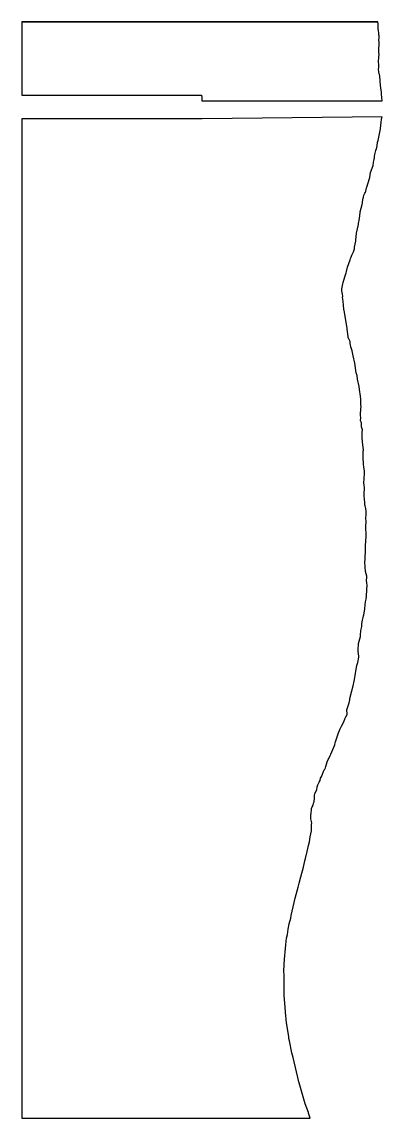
# Model space of a CAD drawing. Extents: x -56 to 4, y -92 to 91.
import ezdxf

# ---------------------------------------------------------------- set-up
doc = ezdxf.new("R2010")
doc.units = 0
doc.layers.add('1_3000', color=7, linetype='CONTINUOUS')

msp = doc.modelspace()

# ---------------------------------------------------------------- linework, layer by layer
at = {"layer": '1_3000', "color": 5}
for points in [[(3.366, 91.25101), (-56.17, 91.25201), (3.366, 91.25101)], [(3.116, 91.25001), (-56.17, 91.25001), (-56.17, 78.996), (-26.093, 78.996), (-26.067, 78.61501), (-26.045, 78.422), (-26.045, 78.04201), (4.107, 78.04201), (4.09, 78.596), (4.026, 79.15701), (4.008, 79.50301), (3.978, 79.855), (3.845, 80.596), (3.791, 81.34), (3.774, 81.46101), (3.728, 82.202), (3.568, 82.908), (3.524, 83.35201), (3.555, 83.608), (3.544, 83.87), (3.55, 84.178), (3.53, 84.519), (3.537, 84.857), (3.549, 85.08601), (3.577, 85.343), (3.604, 85.859), (3.592, 86.12501), (3.592, 86.47301), (3.6, 87.746), (3.607, 87.88901), (3.583, 88.244), (3.599, 88.589), (3.599, 88.93401), (3.583, 89.078), (3.572, 89.42001), (3.513, 89.76701), (3.431, 90.14001), (3.429, 90.207), (3.457, 90.52701), (3.441, 90.858), (3.396, 91.245), (3.116, 91.25001)], [(-56.107, 91.255), (3.341, 91.255), (-56.107, 91.255)], [(-56.107, 91.255), (3.342, 91.255), (-56.107, 91.255)], [(-56.104, 91.25401), (3.345, 91.25401), (-56.104, 91.25401)], [(-56.099, 91.25201), (3.357, 91.25201), (-56.099, 91.25201)], [(-56.17, 74.478), (-56.17, -92.11401), (-7.899, -92.11401), (-8.191, -91.26601), (-8.214, -91.18201), (-8.737, -89.748), (-9.777, -86.243), (-9.832, -86.03101), (-10.782, -81.96101), (-10.966, -81.208), (-11.383, -79.21101), (-11.476, -78.816), (-11.505, -78.48), (-11.88, -76.192), (-12.06, -74.40501), (-12.133, -73.56001), (-12.257, -71.594), (-12.301, -70.30701), (-12.293, -70.104), (-12.291, -69.357), (-12.298, -68.263), (-12.313, -67.499), (-12.2, -65.553), (-12.077, -63.723), (-12.022, -63.139), (-11.86, -62.041), (-11.725, -61.42), (-11.625, -60.526), (-11.445, -59.635), (-11.186, -58.654), (-11.1, -58.207), (-10.418, -55.326), (-9.937, -53.494), (-9.767, -52.796), (-9.469, -51.76), (-9.064, -50.165), (-8.807, -49.075), (-8.703, -48.684), (-8.427, -47.504), (-8.229, -46.544), (-8.026, -45.894), (-7.905, -45.079), (-7.708, -44.086), (-7.683, -42.988), (-7.659, -42.717), (-7.828, -42.031), (-7.827, -41.314), (-7.778, -41.22), (-7.784, -41.124), (-7.7, -40.534), (-7.692, -40.34), (-7.591, -40.042), (-7.41, -39.794), (-7.376, -39.412), (-7.252, -39.236), (-7.273, -39.058), (-7.218, -38.748), (-7.202, -38.458), (-7.202, -38.072), (-7.123, -37.89), (-6.828, -37.14), (-6.76, -36.709), (-6.639, -36.394), (-6.422, -35.924), (-6.272, -35.648), (-6.203, -35.279), (-5.982, -34.896), (-5.968, -34.847), (-5.56, -33.886), (-5.509, -33.785), (-5.461, -33.735), (-5.366, -33.529), (-5.33, -33.278), (-5.055, -32.533), (-4.9, -32.157), (-4.819, -31.939), (-4.605, -31.486), (-4.441, -31.22), (-3.779, -29.699), (-3.756, -29.369), (-3.725, -29.311), (-3.702, -29.182), (-3.176, -27.654), (-3.007, -27.257), (-2.917, -26.954), (-2.86, -26.872), (-2.685, -26.577), (-2.352, -25.93), (-2.13, -25.4), (-2.12, -25.345), (-1.934, -24.979), (-1.755, -24.586), (-1.74, -24.526), (-1.778, -23.822), (-1.37, -22.654), (-1.295, -22.121), (-1.307, -21.996), (-1.299, -21.923), (-0.945, -20.629), (-0.903, -20.503), (-0.846, -20.218), (-0.741, -19.806), (-0.577, -19.033), (-0.514, -18.774), (-0.412, -18.083), (-0.16, -16.671), (-0.097, -16.398), (0.035, -15.91), (0.223, -14.984), (0.229, -14.945), (0.174, -14.332), (0.1, -14.205), (0.115, -13.838), (0.182, -12.705), (0.491, -11.57), (0.481, -11.454), (0.505, -11.042), (0.546, -10.844), (0.582, -10.54), (0.709, -9.878), (0.707, -9.815), (0.74, -9.623), (0.724, -9.408), (0.807, -8.796), (0.947, -8.372), (1.004, -8.1), (1.056, -7.908), (1.242, -6.993), (1.267, -6.196), (1.36, -5.768), (1.443, -5.309), (1.496, -4.802), (1.503, -4.611), (1.583, -3.971), (1.575, -3.592), (1.59, -3.051), (1.547, -2.529), (1.478, -2.268), (1.478, -2.146), (1.545, -1.76), (1.563, -1.571), (1.558, -1.463), (1.313, -0.653), (1.212, 0.87), (1.268, 1.368), (1.309, 3.01), (1.351, 3.661), (1.473, 5.178), (1.449, 5.761), (1.398, 6.34), (1.393, 6.708), (1.417, 6.947), (1.419, 7.073), (1.45, 7.45), (1.441, 7.753), (1.405, 8.181), (1.452, 8.859), (1.454, 9.359), (1.419, 9.842), (1.271, 10.29), (1.234, 10.485), (1.229, 10.856), (1.097, 11.991), (1.101, 12.09), (1.09, 12.286), (1.171, 13.24), (1.089, 13.806), (1.076, 14.094), (1.118, 14.851), (1.182, 15.796), (1.174, 16.175), (1.064, 16.762), (1.006, 17.318), (0.941, 18.405), (0.923, 19.163), (0.972, 19.432), (0.975, 19.613), (0.808, 20.984), (0.783, 21.712), (0.77, 21.825), (0.774, 21.881), (0.765, 21.994), (0.765, 22.605), (0.81, 23.018), (0.717, 23.347), (0.716, 23.403), (0.693, 23.457), (0.69, 24.213), (0.513, 24.551), (0.556, 25.014), (0.493, 25.469), (0.522, 25.914), (0.567, 26.17), (0.562, 26.525), (0.584, 26.895), (0.564, 27.208), (0.559, 27.656), (0.538, 27.813), (0.549, 28.124), (0.446, 29.113), (0.392, 29.318), (0.259, 30.265), (-0.026, 31.466), (-0.071, 32.096), (-0.243, 32.58), (-0.464, 34.17), (-0.75, 35.412), (-0.903, 36.244), (-1.125, 36.922), (-1.163, 37.219), (-1.212, 37.354), (-1.252, 37.781), (-1.524, 38.349), (-1.552, 38.433), (-1.586, 38.612), (-1.743, 39.885), (-1.739, 39.954), (-2.19, 42.705), (-2.304, 43.201), (-2.404, 44.548), (-2.496, 45.193), (-2.471, 45.352), (-2.502, 45.723), (-2.633, 46.26), (-2.607, 46.631), (-2.448, 47.432), (-2.38, 47.638), (-2.105, 48.612), (-1.881, 49.294), (-1.85, 49.479), (-1.66, 50.234), (-1.227, 51.434), (-1.148, 51.704), (-1.069, 51.91), (-0.932, 52.251), (-0.646, 52.79), (-0.522, 53.303), (-0.478, 53.496), (-0.48, 53.569), (-0.295, 54.597), (-0.284, 54.76), (-0.145, 55.928), (-0.028, 56.66), (0.139, 57.387), (0.173, 57.622), (0.208, 57.746), (0.263, 58.107), (0.323, 58.377), (0.46, 59.378), (0.47, 59.499), (0.757, 60.737), (0.834, 60.996), (0.847, 61.177), (0.932, 61.749), (0.987, 61.924), (1.061, 62.27), (1.221, 62.608), (1.319, 62.771), (1.404, 62.958), (1.529, 63.501), (1.565, 63.621), (1.59, 63.759), (1.734, 64.18201), (2.077, 65.244), (2.181, 66.05801), (2.607, 67.264), (2.671, 67.803), (2.76, 68.26601), (2.833, 68.512), (2.858, 68.76501), (2.918, 69.08801), (3.022, 69.507), (3.074, 69.76601), (3.208, 70.25201), (3.277, 70.535), (3.368, 71.12), (3.466, 71.43201), (3.677, 72.51601), (3.748, 72.801), (3.802, 73.067), (3.846, 73.37701), (3.942, 74.521), (4.023, 74.87601), (4.084, 75.275), (4.113, 75.40501), (-26.007, 75.04), (-56.17, 75.04), (-56.17, 74.478)]]:
    msp.add_lwpolyline(points, dxfattribs=at)

doc.saveas('drawing.dxf')
